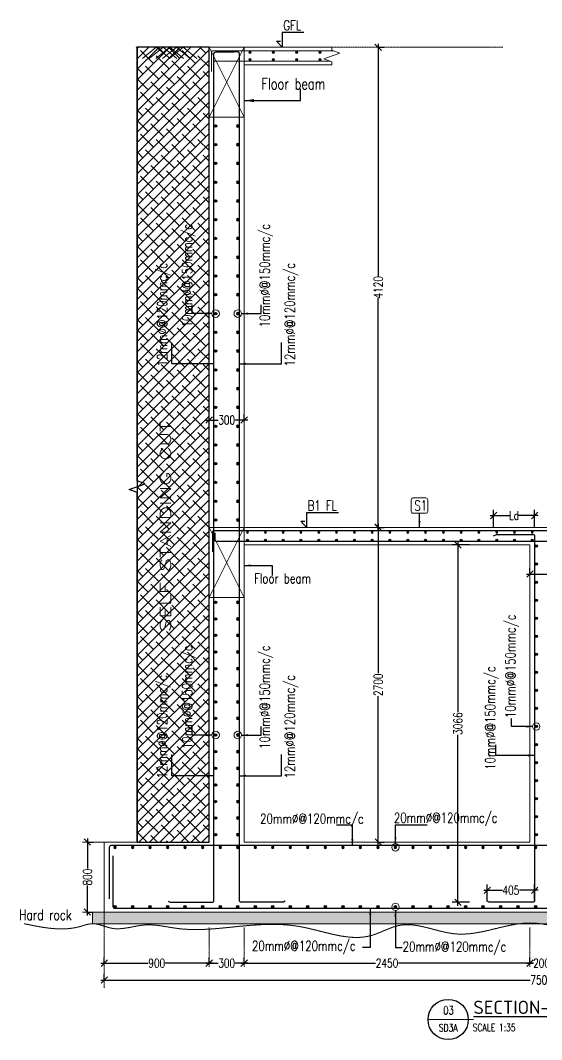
# Model space of a CAD drawing. Header units: millimetres. Extents: x -226110 to 125224, y -84 to 62581.
# Drawn here: x 51092 to 55561, y -84 to 8661 of the extents above; entities that cross this region are included whole.
import ezdxf
from ezdxf.enums import TextEntityAlignment as Align

# ---------------------------------------------------------------- set-up
doc = ezdxf.new("R2010")
doc.units = ezdxf.units.MM
doc.linetypes.add('CENTER', pattern=[2, 1.25, -0.25, 0.25, -0.25])
doc.linetypes.add('HIDDEN', pattern=[0.375, 0.25, -0.125])
for name, color, linetype in [('A-DIM-GRID', 7, 'Continuous'), ('Geo-Text 100', 7, 'Continuous'), ('GEO-TITTLE HEAD', 206, 'Continuous')]:
    doc.layers.add(name, color=color, linetype=linetype)
for name, color, linetype, lineweight in [('Geo @ Reft. Bar', 21, 'Continuous', 30), ('Geo Rein Un L-S', 180, 'Continuous', 9), ('Geo-BOTM.HOR.DIR', 6, 'Continuous', 30), ('Geo-BOTM.VERT.DIR', 21, 'Continuous', 30), ('Geo-Dim  Sec & Plan', 250, 'Continuous', 25), ('Geo-PCC-PATT', 8, 'Continuous', 9), ('Geo-Rein Bar Main', 21, 'Continuous', 30), ('Geo-Rein Un L-S', 180, 'Continuous', 20), ('Geo-Sec Sml', 7, 'Continuous', 25), ('Geo-Section Line', 84, 'Continuous', 18), ('Geo-TEXT', 7, 'Continuous', 30), ('GRID LINE', 250, 'CENTER', 9)]:
    doc.layers.add(name, color=color, linetype=linetype, lineweight=lineweight)
doc.styles.add('Geo T Arial', font='arial.ttf', dxfattribs={"width": 0.75})
doc.styles.add('Geo Txt Narr', font='simplex8.shx')
doc.styles.add('ISCOPEUR', font='isocpeur.ttf')
doc.styles.add('simplex', font='simplex.shx', dxfattribs={"width": 0.75})
doc.styles.get("Standard").update_dxf_attribs({"font": 'arial.ttf'})
doc.dimstyles.new('Geo1-30 Dim 100', dxfattribs={"dimtxt": 75, "dimasz": 55, "dimexe": 50, "dimexo": 0.2, "dimgap": 0.1, "dimtad": 0, "dimdec": 0, "dimdsep": 46, "dimtxsty": 'simplex', "dimblk": 'OBLIQUE', "dimcen": 5, "dimdle": 30, "dimclrd": 252, "dimclre": 252, "dimclrt": 34, "dimadec": 0, "dimazin": 0, "dimtfac": 1, "dimtdec": 0, "dimtmove": 0, "dimatfit": 3, "dimfxl": 100, "dimfxlon": 1, "dimlwd": -1, "dimlwe": -1, "dimarcsym": 0})

# ---------------------------------------------------------------- blocks, each defined once
blk = doc.blocks.new('*U397')
at = {"layer": 'Geo-Section Line'}
for p, q in [((-0.1, 0), (0.2, 0.6)), ((0.2, 0), (-0.1, 0.6))]:
    blk.add_line(p, q, dxfattribs=at)
blk.add_lwpolyline([(-0.1, 0), (0.2, 0), (0.2, 0.6), (-0.1, 0.6)], close=True, dxfattribs=at)
blk = doc.blocks.new('*U406')
at = {"layer": 'Geo-Section Line'}
for p, q in [((-0.1, 0), (0.2, 0.6)), ((0.2, 0), (-0.1, 0.6))]:
    blk.add_line(p, q, dxfattribs=at)
blk.add_lwpolyline([(-0.1, 0), (0.2, 0), (0.2, 0.6), (-0.1, 0.6)], close=True, dxfattribs=at)
blk = doc.blocks.new('_Oblique')
at = {"color": 0, "linetype": 'ByBlock', "lineweight": -2}
blk.add_line((-0.5, -0.5), (0.5, 0.5), dxfattribs=at)
blk = doc.blocks.new('*D747')
at = {"layer": 'Geo-Dim  Sec & Plan', "color": 252, "linetype": 'Continuous', "transparency": 16777216}
for p, q in [((51666.8, 1640.6), (51666.8, 1383.1)), ((51666.8, 980.6), (51666.8, 1238.2))]:
    blk.add_line(p, q, dxfattribs=at)
at = {"layer": 'Geo-Dim  Sec & Plan', "color": 252, "transparency": 16777216}
for p, q in [((51666.8, 1610.6), (51716.8, 1610.6)), ((51666.8, 1010.6), (51716.8, 1010.6))]:
    blk.add_line(p, q, dxfattribs=at)
at = {"layer": 'Geo-Dim  Sec & Plan', "color": 252, "transparency": 16777216, "xscale": 55, "yscale": 55, "zscale": 55}
for p, rotation in [((51666.8, 1610.6), 90), ((51666.8, 1010.6), 270)]:
    blk.add_blockref('_Oblique', p, dxfattribs=dict(at, rotation=rotation))
at = {"layer": 'Geo-Dim  Sec & Plan', "color": 34, "transparency": 16777216, "insert": (51666.8, 1310.6), "char_height": 75, "attachment_point": 5, "rotation": 90, "style": 'simplex'}
blk.add_mtext('800', dxfattribs=at)
blk = doc.blocks.new('*D749')
at = {"layer": 'Geo-Dim  Sec & Plan', "color": 252, "transparency": 16777216}
for p, q in [((51810.5, 571.7), (51810.5, 621.7)), ((52710.5, 571.7), (52710.5, 621.7))]:
    blk.add_line(p, q, dxfattribs=at)
at = {"layer": 'Geo-Dim  Sec & Plan', "color": 252, "linetype": 'Continuous', "transparency": 16777216}
for p, q in [((51780.5, 571.7), (52188.1, 571.7)), ((52740.5, 571.7), (52333, 571.7))]:
    blk.add_line(p, q, dxfattribs=at)
at = {"layer": 'Geo-Dim  Sec & Plan', "color": 252, "transparency": 16777216, "xscale": 55, "yscale": 55, "zscale": 55, "rotation": 180}
blk.add_blockref('_Oblique', (51810.5, 571.7), dxfattribs=at)
at = {"layer": 'Geo-Dim  Sec & Plan', "color": 252, "transparency": 16777216, "xscale": 55, "yscale": 55, "zscale": 55}
blk.add_blockref('_Oblique', (52710.5, 571.7), dxfattribs=at)
at = {"layer": 'Geo-Dim  Sec & Plan', "color": 34, "transparency": 16777216, "insert": (52260.5, 571.7), "char_height": 75, "attachment_point": 5, "style": 'simplex'}
blk.add_mtext('900', dxfattribs=at)
blk = doc.blocks.new('*D750')
at = {"layer": 'Geo-Dim  Sec & Plan', "color": 252, "linetype": 'Continuous', "transparency": 16777216}
for p, q in [((54159.8, 4340.6), (54159.8, 3059.8)), ((54159.8, 1580.6), (54159.8, 2861.4))]:
    blk.add_line(p, q, dxfattribs=at)
at = {"layer": 'Geo-Dim  Sec & Plan', "color": 252, "transparency": 16777216}
for p, q in [((54159.8, 4310.6), (54209.8, 4310.6)), ((54159.8, 1610.6), (54209.8, 1610.6))]:
    blk.add_line(p, q, dxfattribs=at)
at = {"layer": 'Geo-Dim  Sec & Plan', "color": 252, "transparency": 16777216, "xscale": 55, "yscale": 55, "zscale": 55}
for p, rotation in [((54159.8, 4310.6), 90), ((54159.8, 1610.6), 270)]:
    blk.add_blockref('_Oblique', p, dxfattribs=dict(at, rotation=rotation))
at = {"layer": 'Geo-Dim  Sec & Plan', "color": 34, "transparency": 16777216, "insert": (54159.8, 2960.6), "char_height": 75, "attachment_point": 5, "rotation": 90, "style": 'simplex'}
blk.add_mtext('2700', dxfattribs=at)
blk = doc.blocks.new('*D751')
at = {"layer": 'Geo-Dim  Sec & Plan', "color": 252, "linetype": 'Continuous', "transparency": 16777216}
for p, q in [((54159.6, 8460.6), (54159.6, 6464.5)), ((54159.6, 4280.6), (54159.6, 6276.8))]:
    blk.add_line(p, q, dxfattribs=at)
at = {"layer": 'Geo-Dim  Sec & Plan', "color": 252, "transparency": 16777216}
for p, q in [((54159.6, 8430.6), (54209.6, 8430.6)), ((54159.6, 4310.6), (54209.6, 4310.6))]:
    blk.add_line(p, q, dxfattribs=at)
at = {"layer": 'Geo-Dim  Sec & Plan', "color": 252, "transparency": 16777216, "xscale": 55, "yscale": 55, "zscale": 55}
for p, rotation in [((54159.6, 8430.6), 90), ((54159.6, 4310.6), 270)]:
    blk.add_blockref('_Oblique', p, dxfattribs=dict(at, rotation=rotation))
at = {"layer": 'Geo-Dim  Sec & Plan', "color": 34, "transparency": 16777216, "insert": (54159.6, 6370.6), "char_height": 75, "attachment_point": 5, "rotation": 90, "style": 'simplex'}
blk.add_mtext('4120', dxfattribs=at)
blk = doc.blocks.new('*D752')
at = {"layer": 'Geo-Dim  Sec & Plan', "color": 252, "transparency": 16777216}
for p, q in [((52710.5, 571.7), (52710.5, 621.7)), ((53010.5, 571.7), (53010.5, 621.7))]:
    blk.add_line(p, q, dxfattribs=at)
at = {"layer": 'Geo-Dim  Sec & Plan', "color": 252, "linetype": 'Continuous', "transparency": 16777216}
for p, q in [((52680.5, 571.7), (52788.1, 571.7)), ((53040.5, 571.7), (52933, 571.7))]:
    blk.add_line(p, q, dxfattribs=at)
at = {"layer": 'Geo-Dim  Sec & Plan', "color": 252, "transparency": 16777216, "xscale": 55, "yscale": 55, "zscale": 55, "rotation": 180}
blk.add_blockref('_Oblique', (52710.5, 571.7), dxfattribs=at)
at = {"layer": 'Geo-Dim  Sec & Plan', "color": 252, "transparency": 16777216, "xscale": 55, "yscale": 55, "zscale": 55}
blk.add_blockref('_Oblique', (53010.5, 571.7), dxfattribs=at)
at = {"layer": 'Geo-Dim  Sec & Plan', "color": 34, "transparency": 16777216, "insert": (52860.5, 571.7), "char_height": 75, "attachment_point": 5, "style": 'simplex'}
blk.add_mtext('300', dxfattribs=at)
blk = doc.blocks.new('*D753')
at = {"layer": 'Geo-Dim  Sec & Plan', "color": 252, "transparency": 16777216}
for p, q in [((51810.5, 427.2), (51810.5, 477.2)), ((59310.5, 427.2), (59310.5, 477.2))]:
    blk.add_line(p, q, dxfattribs=at)
at = {"layer": 'Geo-Dim  Sec & Plan', "color": 252, "linetype": 'Continuous', "transparency": 16777216}
for p, q in [((51780.5, 427.2), (55461.3, 427.2)), ((59340.5, 427.2), (55659.7, 427.2))]:
    blk.add_line(p, q, dxfattribs=at)
at = {"layer": 'Geo-Dim  Sec & Plan', "color": 252, "transparency": 16777216, "xscale": 55, "yscale": 55, "zscale": 55, "rotation": 180}
blk.add_blockref('_Oblique', (51810.5, 427.2), dxfattribs=at)
at = {"layer": 'Geo-Dim  Sec & Plan', "color": 252, "transparency": 16777216, "xscale": 55, "yscale": 55, "zscale": 55}
blk.add_blockref('_Oblique', (59310.5, 427.2), dxfattribs=at)
at = {"layer": 'Geo-Dim  Sec & Plan', "color": 34, "transparency": 16777216, "insert": (55560.5, 427.2), "char_height": 75, "attachment_point": 5, "style": 'simplex'}
blk.add_mtext('7500', dxfattribs=at)
blk = doc.blocks.new('GEO TITLE HEAD NAME')
at = {"layer": 'GEO-TITTLE HEAD'}
blk.add_line((-11.2, -0.15), (-0.11, -0.09), dxfattribs=at)
blk.add_circle((-6.27, -0.15), 4.93, dxfattribs=at)
at = {"layer": 'Geo-Sec Sml', "lineweight": 18, "ltscale": 0.1, "style": 'Geo T Arial'}
blk.add_attdef('WALL_SECTION', text='', height=3, dxfattribs=at).set_placement((-6.38, 3.46), align=Align.MIDDLE)
at = {"layer": 'Geo-Sec Sml', "color": 84, "style": 'Geo Txt Narr'}
blk.add_attdef('DRAWING-REF', text='', height=2.5, dxfattribs=at).set_placement((-6.38, -2.37), align=Align.MIDDLE)
at = {"layer": 'Geo-TEXT', "style": 'Geo T Arial'}
blk.add_attdef('%%ULAYOUT', (-0.1, 1.21), '', height=4, dxfattribs=at)
at = {"layer": 'Geo-TEXT'}
blk.add_attdef('SCALE', (-0.24, -3.03), '', height=2, dxfattribs=at)
blk = doc.blocks.new('*U411')
at = {"layer": 'Geo Rein Un L-S', "ltscale": 0.1, "true_color": 0x12026e}
h = blk.add_hatch(color=186, dxfattribs=at)
h.dxf.hatch_style = 1
edge = h.paths.add_edge_path()
edge.add_arc((0, 0), 0.5, 0, 360)
h = blk.add_hatch(color=186, dxfattribs=at)
h.dxf.hatch_style = 1
edge = h.paths.add_edge_path()
edge.add_arc((10, 0), 0.5, 0, 360)
h = blk.add_hatch(color=186, dxfattribs=at)
h.dxf.hatch_style = 1
edge = h.paths.add_edge_path()
edge.add_arc((20, 0), 0.5, 0, 360)
h = blk.add_hatch(color=186, dxfattribs=at)
h.dxf.hatch_style = 1
edge = h.paths.add_edge_path()
edge.add_arc((30, 0), 0.5, 0, 360)
at = {"layer": 'Geo Rein Un L-S', "ltscale": 0.1}
for centre in [(0, 0), (10, 0), (20, 0), (30, 0)]:
    blk.add_circle(centre, 0.5, dxfattribs=at)
blk = doc.blocks.new('*U400')
at = {"layer": 'Geo-BOTM.VERT.DIR', "lineweight": 25}
h = blk.add_hatch(color=256, dxfattribs=at)
h.dxf.hatch_style = 1
h.paths.add_polyline_path([(0, -0.08, 1), (0, 0.08, 1)])
blk.add_circle((0, 0), 0.08, dxfattribs=at)
blk = doc.blocks.new('*U754')
at = {"layer": 'Geo-Rein Bar Main', "xscale": 125.0000000000032, "yscale": 125.0000000000032, "zscale": 125.0000000000032, "rotation": 90}
blk.add_blockref('*U400', (0, 0), dxfattribs=at)
blk = doc.blocks.new('*U755')
at = {"color": 0, "linetype": 'ByBlock', "lineweight": -2, "transparency": 16777216, "rotation": 90}
for p in [(8759.8, 77084.4), (8759.8, 76941.9), (8759.8, 76799.4), (8759.8, 76656.9), (8759.8, 76514.5), (8759.8, 76372), (8759.8, 76229.5), (8759.8, 76087), (8759.8, 75944.6), (8759.8, 75802.1), (8759.8, 75659.6), (8759.8, 75517.2), (8759.8, 75374.7), (8759.8, 75232.2), (8759.8, 75089.7)]:
    blk.add_blockref('*U754', p, dxfattribs=at)
blk = doc.blocks.new('*U756')
at = {"layer": 'Geo-Rein Bar Main', "xscale": 125.0000000000032, "yscale": 125.0000000000032, "zscale": 125.0000000000032, "rotation": 90}
blk.add_blockref('*U400', (0, 0), dxfattribs=at)
blk = doc.blocks.new('*U757')
at = {"color": 0, "linetype": 'ByBlock', "lineweight": -2, "transparency": 16777216, "rotation": 90}
for p in [(8759.8, 77084.4), (8759.8, 76941.9), (8759.8, 76799.4), (8759.8, 76656.9), (8759.8, 76514.5), (8759.8, 76372), (8759.8, 76229.5), (8759.8, 76087), (8759.8, 75944.6), (8759.8, 75802.1), (8759.8, 75659.6), (8759.8, 75517.2), (8759.8, 75374.7), (8759.8, 75232.2), (8759.8, 75089.7)]:
    blk.add_blockref('*U756', p, dxfattribs=at)
blk = doc.blocks.new('*U758')
at = {"layer": 'Geo-Rein Bar Main', "xscale": 125.0000000000032, "yscale": 125.0000000000032, "zscale": 125.0000000000032, "rotation": 90}
blk.add_blockref('*U400', (0, 0), dxfattribs=at)
blk = doc.blocks.new('*U759')
at = {"color": 0, "linetype": 'ByBlock', "lineweight": -2, "transparency": 16777216, "rotation": 90}
for p in [(8769.8, 81171.5), (8769.8, 81010.4), (8769.8, 80849.4), (8769.8, 80688.4), (8769.8, 80527.3), (8769.8, 80366.3), (8769.8, 80205.3), (8769.8, 80044.2), (8769.8, 79883.2), (8769.8, 79722.2), (8769.8, 79561.1), (8769.8, 79400.1), (8769.8, 79239.1), (8769.8, 79078), (8769.8, 78917), (8769.8, 78756), (8769.8, 78594.9), (8769.8, 78433.9), (8769.8, 78272.9), (8769.8, 78111.8), (8769.8, 77950.8), (8769.8, 77789.7)]:
    blk.add_blockref('*U758', p, dxfattribs=at)
blk = doc.blocks.new('*U760')
at = {"layer": 'Geo-Rein Bar Main', "xscale": 125.0000000000032, "yscale": 125.0000000000032, "zscale": 125.0000000000032, "rotation": 90}
blk.add_blockref('*U400', (0, 0), dxfattribs=at)
blk = doc.blocks.new('*U761')
at = {"color": 0, "linetype": 'ByBlock', "lineweight": -2, "transparency": 16777216, "rotation": 90}
for p in [(8769.8, 81171.5), (8769.8, 81010.4), (8769.8, 80849.4), (8769.8, 80688.4), (8769.8, 80527.3), (8769.8, 80366.3), (8769.8, 80205.3), (8769.8, 80044.2), (8769.8, 79883.2), (8769.8, 79722.2), (8769.8, 79561.1), (8769.8, 79400.1), (8769.8, 79239.1), (8769.8, 79078), (8769.8, 78917), (8769.8, 78756), (8769.8, 78594.9), (8769.8, 78433.9), (8769.8, 78272.9), (8769.8, 78111.8), (8769.8, 77950.8), (8769.8, 77789.7)]:
    blk.add_blockref('*U760', p, dxfattribs=at)
blk = doc.blocks.new('*U762')
at = {"layer": 'Geo-Rein Bar Main', "xscale": 125.0000000000032, "yscale": 125.0000000000032, "zscale": 125.0000000000032, "rotation": 90}
blk.add_blockref('*U400', (0, 0), dxfattribs=at)
blk = doc.blocks.new('*U763')
at = {"color": 0, "linetype": 'ByBlock', "lineweight": -2, "transparency": 16777216, "rotation": 90}
for p in [(11519.3, 77566.1), (11519.3, 77411.3), (11519.3, 77256.5), (11519.3, 77101.8), (11519.3, 76947), (11519.3, 76792.2), (11519.3, 76637.5), (11519.3, 76482.7), (11519.3, 76327.9), (11519.3, 76173.1), (11519.3, 76018.4), (11519.3, 75863.6), (11519.3, 75708.8), (11519.3, 75554.1), (11519.3, 75399.3), (11519.3, 75244.5), (11519.3, 75089.7)]:
    blk.add_blockref('*U762', p, dxfattribs=at)
blk = doc.blocks.new('*U401')
at = {"layer": 'Geo-BOTM.VERT.DIR', "lineweight": 25}
h = blk.add_hatch(color=256, dxfattribs=at)
h.dxf.hatch_style = 1
h.paths.add_polyline_path([(0.08, 0, 1), (-0.08, 0, 1)])
blk.add_circle((0, 0), 0.08, dxfattribs=at)
blk = doc.blocks.new('*U770')
at = {"layer": 'Geo-Rein Bar Main', "xscale": -100.1968890580194, "yscale": 100.1968890580194, "zscale": 100.1968890580194, "rotation": 180}
blk.add_blockref('*U401', (0, 0), dxfattribs=at)
blk = doc.blocks.new('*U771')
at = {"color": 0, "linetype": 'ByBlock', "lineweight": -2, "transparency": 16777216}
for p in [(9044.1, 77685.6), (9196.7, 77685.6), (9349.3, 77685.6), (9501.9, 77685.6), (9654.5, 77685.6), (9807.1, 77685.6), (9959.7, 77685.6), (10112.3, 77685.6), (10264.9, 77685.6), (10417.5, 77685.6), (10570.1, 77685.6), (10722.7, 77685.6), (10875.3, 77685.6), (11027.8, 77685.6), (11180.4, 77685.6), (11333, 77685.6), (11485.6, 77685.6), (11638.2, 77685.6), (11790.8, 77685.6), (11943.4, 77685.6), (12096, 77685.6), (12248.6, 77685.6), (12401.2, 77685.6), (12553.8, 77685.6), (12706.4, 77685.6), (12859, 77685.6), (13011.6, 77685.6), (13164.2, 77685.6), (13316.8, 77685.6), (13469.4, 77685.6), (13622, 77685.6), (13774.6, 77685.6), (13927.2, 77685.6), (14079.8, 77685.6), (14232.3, 77685.6), (14384.9, 77685.6), (14537.5, 77685.6), (14690.1, 77685.6)]:
    blk.add_blockref('*U770', p, dxfattribs=at)
blk = doc.blocks.new('*U772')
at = {"layer": 'Geo-Rein Bar Main', "xscale": -100.1968890580194, "yscale": 100.1968890580194, "zscale": 100.1968890580194, "rotation": 180}
blk.add_blockref('*U401', (0, 0), dxfattribs=at)
blk = doc.blocks.new('*U773')
at = {"color": 0, "linetype": 'ByBlock', "lineweight": -2, "transparency": 16777216}
for p in [(9044.1, 77685.6), (9196.7, 77685.6), (9349.3, 77685.6), (9501.9, 77685.6), (9654.5, 77685.6), (9807.1, 77685.6), (9959.7, 77685.6), (10112.3, 77685.6), (10264.9, 77685.6), (10417.5, 77685.6), (10570.1, 77685.6), (10722.7, 77685.6), (10875.3, 77685.6), (11027.8, 77685.6), (11180.4, 77685.6), (11333, 77685.6), (11485.6, 77685.6), (11638.2, 77685.6), (11790.8, 77685.6), (11943.4, 77685.6), (12096, 77685.6), (12248.6, 77685.6), (12401.2, 77685.6), (12553.8, 77685.6), (12706.4, 77685.6), (12859, 77685.6), (13011.6, 77685.6), (13164.2, 77685.6), (13316.8, 77685.6), (13469.4, 77685.6), (13622, 77685.6), (13774.6, 77685.6), (13927.2, 77685.6), (14079.8, 77685.6), (14232.3, 77685.6), (14384.9, 77685.6), (14537.5, 77685.6), (14690.1, 77685.6)]:
    blk.add_blockref('*U772', p, dxfattribs=at)
blk = doc.blocks.new('*D775')
at = {"layer": 'Geo-Dim  Sec & Plan', "color": 252, "transparency": 16777216}
for p, q in [((55460.5, 571.7), (55460.5, 621.7)), ((55660.5, 571.7), (55660.5, 621.7))]:
    blk.add_line(p, q, dxfattribs=at)
at = {"layer": 'Geo-Dim  Sec & Plan', "color": 252, "linetype": 'Continuous', "transparency": 16777216}
for p, q in [((55430.5, 571.7), (55488.1, 571.7)), ((55690.5, 571.7), (55633, 571.7))]:
    blk.add_line(p, q, dxfattribs=at)
at = {"layer": 'Geo-Dim  Sec & Plan', "color": 252, "transparency": 16777216, "xscale": 55, "yscale": 55, "zscale": 55, "rotation": 180}
blk.add_blockref('_Oblique', (55460.5, 571.7), dxfattribs=at)
at = {"layer": 'Geo-Dim  Sec & Plan', "color": 252, "transparency": 16777216, "xscale": 55, "yscale": 55, "zscale": 55}
blk.add_blockref('_Oblique', (55660.5, 571.7), dxfattribs=at)
at = {"layer": 'Geo-Dim  Sec & Plan', "color": 34, "transparency": 16777216, "insert": (55560.5, 571.7), "char_height": 75, "attachment_point": 5, "style": 'simplex'}
blk.add_mtext('200', dxfattribs=at)
blk = doc.blocks.new('*D777')
at = {"layer": 'Geo-Dim  Sec & Plan', "color": 252, "transparency": 16777216}
for p, q in [((53010.5, 571.7), (53010.5, 621.7)), ((55460.5, 571.7), (55460.5, 621.7))]:
    blk.add_line(p, q, dxfattribs=at)
at = {"layer": 'Geo-Dim  Sec & Plan', "color": 252, "linetype": 'Continuous', "transparency": 16777216}
for p, q in [((52980.5, 571.7), (54136.3, 571.7)), ((55490.5, 571.7), (54334.7, 571.7))]:
    blk.add_line(p, q, dxfattribs=at)
at = {"layer": 'Geo-Dim  Sec & Plan', "color": 252, "transparency": 16777216, "xscale": 55, "yscale": 55, "zscale": 55, "rotation": 180}
blk.add_blockref('_Oblique', (53010.5, 571.7), dxfattribs=at)
at = {"layer": 'Geo-Dim  Sec & Plan', "color": 252, "transparency": 16777216, "xscale": 55, "yscale": 55, "zscale": 55}
blk.add_blockref('_Oblique', (55460.5, 571.7), dxfattribs=at)
at = {"layer": 'Geo-Dim  Sec & Plan', "color": 34, "transparency": 16777216, "insert": (54235.5, 571.7), "char_height": 75, "attachment_point": 5, "style": 'simplex'}
blk.add_mtext('2450', dxfattribs=at)
blk = doc.blocks.new('*U792')
at = {"layer": 'Geo-Rein Bar Main', "xscale": 125.0000000000505, "yscale": 125.0000000000505, "zscale": 125.0000000000505}
blk.add_blockref('*U401', (0, 0), dxfattribs=at)
blk = doc.blocks.new('*U793')
at = {"color": 0, "linetype": 'ByBlock', "lineweight": -2, "transparency": 16777216}
for p in [(7907.8, 74471.4), (8058.1, 74471.4), (8208.3, 74471.4), (8358.6, 74471.4), (8508.8, 74471.4), (8659.1, 74471.4), (8809.3, 74471.4), (8959.6, 74471.4), (9109.8, 74471.4), (9260.1, 74471.4), (9410.3, 74471.4), (9560.6, 74471.4), (9710.8, 74471.4), (9861.1, 74471.4), (10011.3, 74471.4), (10161.6, 74471.4), (10311.8, 74471.4), (10462.1, 74471.4), (10612.3, 74471.4), (10762.6, 74471.4), (10912.8, 74471.4), (11063.1, 74471.4), (11213.3, 74471.4), (11363.6, 74471.4), (11513.8, 74471.4), (11664.1, 74471.4), (11814.3, 74471.4), (11964.6, 74471.4), (12114.8, 74471.4), (12265.1, 74471.4), (12415.3, 74471.4), (12565.6, 74471.4), (12715.8, 74471.4), (12866.1, 74471.4), (13016.3, 74471.4), (13166.6, 74471.4), (13316.8, 74471.4), (13467.1, 74471.4), (13617.3, 74471.4), (13767.6, 74471.4), (13917.8, 74471.4), (14068.1, 74471.4), (14218.3, 74471.4), (14368.6, 74471.4), (14518.8, 74471.4), (14669.1, 74471.4), (14819.3, 74471.4), (14969.6, 74471.4), (15119.9, 74471.4), (15270.1, 74471.4)]:
    blk.add_blockref('*U792', p, dxfattribs=at)
blk = doc.blocks.new('*U794')
at = {"layer": 'Geo-Rein Bar Main', "xscale": 125.0000000000505, "yscale": 125.0000000000505, "zscale": 125.0000000000505}
blk.add_blockref('*U401', (0, 0), dxfattribs=at)
blk = doc.blocks.new('*U795')
at = {"color": 0, "linetype": 'ByBlock', "lineweight": -2, "transparency": 16777216}
for p in [(7907.8, 74471.4), (8058.1, 74471.4), (8208.3, 74471.4), (8358.6, 74471.4), (8508.8, 74471.4), (8659.1, 74471.4), (8809.3, 74471.4), (8959.6, 74471.4), (9109.8, 74471.4), (9260.1, 74471.4), (9410.3, 74471.4), (9560.6, 74471.4), (9710.8, 74471.4), (9861.1, 74471.4), (10011.3, 74471.4), (10161.6, 74471.4), (10311.8, 74471.4), (10462.1, 74471.4), (10612.3, 74471.4), (10762.6, 74471.4), (10912.8, 74471.4), (11063.1, 74471.4), (11213.3, 74471.4), (11363.6, 74471.4), (11513.8, 74471.4), (11664.1, 74471.4), (11814.3, 74471.4), (11964.6, 74471.4), (12114.8, 74471.4), (12265.1, 74471.4), (12415.3, 74471.4), (12565.6, 74471.4), (12715.8, 74471.4), (12866.1, 74471.4), (13016.3, 74471.4), (13166.6, 74471.4), (13316.8, 74471.4), (13467.1, 74471.4), (13617.3, 74471.4), (13767.6, 74471.4), (13917.8, 74471.4), (14068.1, 74471.4), (14218.3, 74471.4), (14368.6, 74471.4), (14518.8, 74471.4), (14669.1, 74471.4), (14819.3, 74471.4), (14969.6, 74471.4), (15119.9, 74471.4), (15270.1, 74471.4)]:
    blk.add_blockref('*U794', p, dxfattribs=at)
blk = doc.blocks.new('*D900')
at = {"layer": 'Geo-Dim  Sec & Plan', "color": 252, "transparency": 16777216}
for p, q in [((55148.7, 4312.7), (55148.7, 4462.7)), ((55500, 4312.7), (55500, 4462.7))]:
    blk.add_line(p, q, dxfattribs=at)
at = {"layer": 'Geo-Dim  Sec & Plan', "color": 252, "linetype": 'Continuous', "transparency": 16777216}
for p, q in [((55118.7, 4412.7), (55285.4, 4412.7)), ((55530, 4412.7), (55363.3, 4412.7))]:
    blk.add_line(p, q, dxfattribs=at)
at = {"layer": 'Geo-Dim  Sec & Plan', "color": 252, "transparency": 16777216, "xscale": 55, "yscale": 55, "zscale": 55, "rotation": 180}
blk.add_blockref('_Oblique', (55148.7, 4412.7), dxfattribs=at)
at = {"layer": 'Geo-Dim  Sec & Plan', "color": 252, "transparency": 16777216, "xscale": 55, "yscale": 55, "zscale": 55}
blk.add_blockref('_Oblique', (55500, 4412.7), dxfattribs=at)
at = {"layer": 'Geo-Dim  Sec & Plan', "color": 34, "transparency": 16777216, "insert": (55324.4, 4412.7), "char_height": 75, "attachment_point": 5, "style": 'simplex'}
blk.add_mtext('Ld', dxfattribs=at)
blk = doc.blocks.new('*D903')
at = {"layer": 'Geo-Dim  Sec & Plan', "color": 252, "transparency": 16777216}
for p, q in [((55460.5, 3910.1), (55460.5, 3960.1)), ((55660.5, 3910.1), (55660.5, 3960.1))]:
    blk.add_line(p, q, dxfattribs=at)
at = {"layer": 'Geo-Dim  Sec & Plan', "color": 252, "linetype": 'Continuous', "transparency": 16777216}
for p, q in [((55430.5, 3910.1), (55660.5, 3910.1)), ((55660.5, 3910.1), (55715.5, 3910.1))]:
    blk.add_line(p, q, dxfattribs=at)
at = {"layer": 'Geo-Dim  Sec & Plan', "color": 252, "transparency": 16777216, "xscale": 55, "yscale": 55, "zscale": 55, "rotation": 180}
blk.add_blockref('_Oblique', (55460.5, 3910.1), dxfattribs=at)
at = {"layer": 'Geo-Dim  Sec & Plan', "color": 252, "transparency": 16777216, "xscale": 55, "yscale": 55, "zscale": 55}
blk.add_blockref('_Oblique', (55660.5, 3910.1), dxfattribs=at)
at = {"layer": 'Geo-Dim  Sec & Plan', "color": 34, "transparency": 16777216, "insert": (55788, 3910.1), "char_height": 75, "attachment_point": 5, "style": 'simplex'}
blk.add_mtext('200', dxfattribs=at)
blk = doc.blocks.new('*D937')
at = {"layer": 'Geo-Dim  Sec & Plan', "color": 252, "transparency": 16777216}
for p, q in [((52710.5, 5232.1), (52710.5, 5282.1)), ((53010.5, 5232.1), (53010.5, 5282.1))]:
    blk.add_line(p, q, dxfattribs=at)
at = {"layer": 'Geo-Dim  Sec & Plan', "color": 252, "linetype": 'Continuous', "transparency": 16777216}
for p, q in [((52680.5, 5232.1), (52788.1, 5232.1)), ((53040.5, 5232.1), (52933, 5232.1))]:
    blk.add_line(p, q, dxfattribs=at)
at = {"layer": 'Geo-Dim  Sec & Plan', "color": 252, "transparency": 16777216, "xscale": 55, "yscale": 55, "zscale": 55, "rotation": 180}
blk.add_blockref('_Oblique', (52710.5, 5232.1), dxfattribs=at)
at = {"layer": 'Geo-Dim  Sec & Plan', "color": 252, "transparency": 16777216, "xscale": 55, "yscale": 55, "zscale": 55}
blk.add_blockref('_Oblique', (53010.5, 5232.1), dxfattribs=at)
at = {"layer": 'Geo-Dim  Sec & Plan', "color": 34, "transparency": 16777216, "insert": (52860.5, 5232.1), "char_height": 75, "attachment_point": 5, "style": 'simplex'}
blk.add_mtext('300', dxfattribs=at)
blk = doc.blocks.new('*D1360')
at = {"layer": 'Geo-Dim  Sec & Plan', "color": 252, "transparency": 16777216}
for p, q in [((54943.1, 4160.6), (54793.1, 4160.6)), ((54943.1, 1094.6), (54793.1, 1094.6))]:
    blk.add_line(p, q, dxfattribs=at)
at = {"layer": 'Geo-Dim  Sec & Plan', "color": 252, "linetype": 'Continuous', "transparency": 16777216}
for p, q in [((54843.1, 4190.6), (54843.1, 2725.5)), ((54843.1, 1064.6), (54843.1, 2529.7))]:
    blk.add_line(p, q, dxfattribs=at)
at = {"layer": 'Geo-Dim  Sec & Plan', "color": 252, "transparency": 16777216, "xscale": 55, "yscale": 55, "zscale": 55}
for p, rotation in [((54843.1, 4160.6), 90), ((54843.1, 1094.6), 270)]:
    blk.add_blockref('_Oblique', p, dxfattribs=dict(at, rotation=rotation))
at = {"layer": 'Geo-Dim  Sec & Plan', "color": 34, "transparency": 16777216, "insert": (54843.1, 2627.6), "char_height": 75, "attachment_point": 5, "rotation": 90, "style": 'simplex'}
blk.add_mtext('3066', dxfattribs=at)
blk = doc.blocks.new('*D1361')
at = {"layer": 'Geo-Dim  Sec & Plan', "color": 252, "transparency": 16777216}
for p, q in [((55095, 1103.4), (55095, 1247.8)), ((55500, 1109.8), (55500, 1247.8))]:
    blk.add_line(p, q, dxfattribs=at)
at = {"layer": 'Geo-Dim  Sec & Plan', "color": 252, "linetype": 'Continuous', "transparency": 16777216}
for p, q in [((55065, 1197.8), (55225.1, 1197.8)), ((55530, 1197.8), (55369.9, 1197.8))]:
    blk.add_line(p, q, dxfattribs=at)
at = {"layer": 'Geo-Dim  Sec & Plan', "color": 252, "transparency": 16777216, "xscale": 55, "yscale": 55, "zscale": 55, "rotation": 180}
blk.add_blockref('_Oblique', (55095, 1197.8), dxfattribs=at)
at = {"layer": 'Geo-Dim  Sec & Plan', "color": 252, "transparency": 16777216, "xscale": 55, "yscale": 55, "zscale": 55}
blk.add_blockref('_Oblique', (55500, 1197.8), dxfattribs=at)
at = {"layer": 'Geo-Dim  Sec & Plan', "color": 34, "transparency": 16777216, "insert": (55297.5, 1197.8), "char_height": 75, "attachment_point": 5, "style": 'simplex'}
blk.add_mtext('405', dxfattribs=at)

msp = doc.modelspace()

# ---------------------------------------------------------------- hatches: boundary and pattern name
at = {"transparency": 33554610}
h = msp.add_hatch(dxfattribs=at)
h.set_pattern_fill('ANSI38', color=250, scale=20)
h.set_pattern_definition([(45, (13347.92, -18739.95), (-44.90128, 44.90128), []), (135, (13347.92, -18739.95), (-134.70384, 44.90128), [158.75, -95.25])])
h.paths.add_polyline_path([(52093.4, 1610.6), (52710.5, 1610.6), (52710.5, 8430.6), (52093.4, 8430.6)])
at = {"layer": 'Geo-PCC-PATT'}
h = msp.add_hatch(dxfattribs=at)
h.set_pattern_fill('AR-CONC', color=256)
h.set_pattern_definition([(50, (43995.43, -73415.77), (182.18467, -15.9391), [19.05, -209.55]), (355, (43995.43, -73415.77), (-35.2434, 191.05685), [15.24, -167.6406]), (100.45144, (44010.61, -73417.1), (146.94125, 175.11775), [16.19, -178.09024]), (46.1842, (43995.43, -73364.97), (271.07904, -42.0423), [28.575, -314.325]), (96.63556, (44018.02, -73368.47), (237.4041, 247.4261), [24.285, -267.1356]), (351.18415, (43995.43, -73364.97), (237.4041, 247.4261), [22.86, -251.4597]), (21, (44020.83, -73377.67), (151.6144, -102.2652), [19.05, -209.55]), (326, (44020.83, -73377.67), (61.80203, 184.18797), [15.24, -167.64]), (71.45144, (44033.46, -73386.19), (213.4164, 81.92277), [16.19, -178.08994]), (37.5, (43995.43, -73415.77), (3.088603, 84.55504), [0, -165.608, 0, -170.18, 0, -168.275]), (7.5, (43995.43, -73415.77), (66.81966, 100.18057), [0, -97.028, 0, -161.798, 0, -64.135]), (327.5, (43938.79, -73415.77), (135.590595, -5.728744), [0, -63.5, 0, -198.12, 0, -262.89]), (317.5, (43913.39, -73415.77), (148.12918, 25.4265), [0, -82.55, 0, -131.572, 0, -186.69])])
h.paths.add_polyline_path([(51710.5, 1010.6), (59410.5, 1010.6), (59410.5, 910.6), (51710.5, 910.6)])

# ---------------------------------------------------------------- linework, layer by layer
at = {"color": 1}
for points in [[(53521.5, 8555.7), (53336.2, 8555.7), (53336.2, 8430.6), (53287.5, 8483.6), (53322.1, 8483.6)], [(53818.7, 4435.7), (53544.9, 4435.7), (53544.9, 4310.6), (53496.1, 4363.6), (53530.8, 4363.6)]]:
    msp.add_lwpolyline(points, dxfattribs=at)
at = {"color": 250, "transparency": 33554610}
msp.add_lwpolyline([(52093.4, 1610.6), (52093.4, 4610.6), (52024.7, 4635.6), (52162.1, 4685.6), (52093.4, 4710.6), (52093.4, 8430.6)], dxfattribs=at)
msp.add_lwpolyline([(52093.4, 1610.6), (52710.5, 1610.6), (52710.5, 8430.6), (52093.4, 8430.6)], close=True, dxfattribs=at)
at = {"layer": 'Geo @ Reft. Bar', "ltscale": 750}
for points in [[(52359, 1103.2), (52374.9, 1094.6), (52735.5, 1094.6, 0.414214), (52750.5, 1109.6), (52750.5, 8370.6, -0.414214), (52770.5, 8390.6), (52922.8, 8390.6)], [(53362.1, 1103.2), (53346.2, 1094.6), (52985.5, 1094.6, -0.414214), (52970.5, 1109.6), (52970.5, 8370.6, 0.414214), (52950.5, 8390.6), (52798.2, 8390.6)], [(55148.7, 4237.7), (55173, 4251.1), (55485, 4251.1, -0.414214), (55500, 4236.1), (55500, 1109.6, -0.414214), (55485, 1094.6), (55110.9, 1094.6), (55095, 1103.2)]]:
    msp.add_lwpolyline(points, format="xyb", dxfattribs=at)
at = {"layer": 'Geo-BOTM.HOR.DIR'}
for points in [[(58785.8, 4280.6), (52748.7, 4280.6, 0.414214), (52738.7, 4270.6), (52738.7, 4101.4)], [(58785.8, 4190.6), (52770.6, 4190.6, -0.414214), (52760.6, 4200.6), (52760.6, 4263)], [(60086.9, 1563.7), (60057.9, 1580.6), (51868.4, 1580.6, 0.414214), (51853.4, 1565.6), (51853.4, 1122.9)], [(59280.5, 1518.6), (59280.5, 1055.6, -0.414214), (59265.5, 1040.6), (51903.2, 1040.6, -0.414214), (51888.2, 1055.6), (51888.2, 1492.8)]]:
    msp.add_lwpolyline(points, format="xyb", dxfattribs=at)
at = {"layer": 'Geo-Rein Un L-S'}
for points in [[(53775.6, 8400.6), (52738.9, 8400.6, 0.414214), (52728.9, 8390.6), (52728.9, 8221.4)], [(53748.2, 8310.6), (52760.8, 8310.6, -0.414214), (52750.8, 8320.6), (52750.8, 8383)]]:
    msp.add_lwpolyline(points, format="xyb", dxfattribs=at)
at = {"layer": 'Geo-Section Line'}
for p, q in [((52710.5, 1610.6), (52710.5, 8430.6)), ((53761.9, 8430.6), (52910.5, 8430.6)), ((53010.5, 4310.6), (53010.5, 8430.6)), ((53761.9, 8280.6), (53010.5, 8280.6)), ((58785.8, 4310.6), (52910.5, 4310.6)), ((53010.5, 1610.6), (53010.5, 4310.6)), ((55460.5, 4160.6), (53010.5, 4160.6)), ((55460.5, 4160.6), (55460.5, 1610.6))]:
    msp.add_line(p, q, dxfattribs=at)
at = {"layer": 'Geo-Section Line', "linetype": 'HIDDEN', "ltscale": 3}
msp.add_lwpolyline([(52710.5, 8430.6), (52081.3, 8430.6)], dxfattribs=at)
at = {"layer": 'Geo-Section Line'}
for points in [[(52139.7, 8335.2), (52257.2, 8430.6)], [(52197, 8335.2), (52314.5, 8430.6)], [(52254.3, 8335.2), (52371.8, 8430.6)], [(52374.7, 8335.2), (52257.2, 8430.6)], [(52311.6, 8335.2), (52429.1, 8430.6)], [(52432, 8335.2), (52314.5, 8430.6)], [(52368.9, 8335.2), (52486.4, 8430.6)], [(52489.3, 8335.2), (52371.8, 8430.6)], [(52546.6, 8335.2), (52429.1, 8430.6)], [(52603.9, 8335.2), (52486.4, 8430.6)], [(53761.9, 8430.6), (53761.9, 8405.6), (53830.6, 8380.6), (53693.2, 8330.6), (53761.9, 8305.6), (53761.9, 8280.6)], [(59310.5, 1010.6), (51810.5, 1010.6), (51810.5, 1610.6), (52710.5, 1610.6)], [(53010.5, 1610.6), (55460.5, 1610.6)]]:
    msp.add_lwpolyline(points, dxfattribs=at)
msp.add_lwpolyline([(54457.7, 4563.4), (54569.3, 4563.4, -0.414214), (54584.3, 4548.4), (54584.3, 4447.1, -0.414214), (54569.3, 4432.1), (54457.7, 4432.1, -0.414214), (54442.7, 4447.1), (54442.7, 4548.4, -0.414214)], format="xyb", close=True, dxfattribs=at)
msp.add_lwpolyline([(51710.5, 1010.6), (59410.5, 1010.6), (59410.5, 910.6), (51710.5, 910.6)], close=True, dxfattribs=at)
for centre, radius in [((52765.2, 6145.4), 32.4), ((52955.9, 6145.4), 32.4), ((55514.7, 2602.6), 31.4), ((52765.2, 2528.8), 32.4), ((52955.9, 2528.8), 32.4), ((54307.3, 1565.6), 31.4), ((54307.3, 1055.6), 31.4)]:
    msp.add_circle(centre, radius, dxfattribs=at)
at = {"layer": 'Geo-Section Line', "color": 5, "linetype": 'HIDDEN', "ltscale": 5}
msp.add_spline([(51123.4, 910.6), (51601.5, 885.8, 0), (51710.5, 910.6), (51875.6, 871.3, 0), (52158.2, 899.4, 0), (52442.1, 869.2, 0), (53015.8, 892.3, 0), (53492.6, 884.7, 0), (54099, 808.8, 0), (54342.7, 896, 0), (54822.4, 823.2, 0), (55464.7, 916.3, 0), (56159.8, 802.3, 0), (56612.6, 910.6), (56906.1, 895.3, 0), (57146, 910.6), (57609.2, 838.9, 0), (58473.3, 888.8), (58827, 852.9, 0), (59134.4, 714.1, 0), (59410.5, 910.6), (60259.6, 808.6, 0), (60478.9, 904.2, 0), (60621.3, 870.5), (60660.4, 890.5, 0)], degree=3, dxfattribs=at)
at = {"layer": 'GRID LINE', "ltscale": 2}
for points in [[(53761.9, 8430.6), (55228.5, 8430.6)], [(51810.5, 1610.6), (51623.1, 1610.6)], [(51810.5, 1010.6), (51623.1, 1010.6)], [(51810.5, 1010.6), (51810.5, 356.7)], [(52710.5, 878.2), (52710.5, 540.1)], [(53010.5, 878.2), (53010.5, 540.1)], [(55460.5, 878.2), (55460.5, 540.1)]]:
    msp.add_lwpolyline(points, dxfattribs=at)

# ---------------------------------------------------------------- block references
for name, p in [('*U759', (43995.4, -73415.8)), ('*U771', (43995.4, -73415.8)), ('*U763', (43995.4, -73415.8)), ('*U755', (44005.4, -73415.8)), ('*U793', (43995.4, -73415.8))]:
    msp.add_blockref(name, p)
at = {"xscale": -1}
for name, p in [('*U761', (61725.6, -73415.8)), ('*U757', (61715.6, -73415.8))]:
    msp.add_blockref(name, p, dxfattribs=at)
at = {"xscale": -1, "rotation": 180}
for name, p in [('*U773', (43995.4, 81887)), ('*U795', (43995.4, 76037))]:
    msp.add_blockref(name, p, dxfattribs=at)
at = {"layer": 'Geo-Rein Un L-S', "xscale": -20, "yscale": 20, "zscale": 20}
msp.add_blockref('*U411', (53660.2, 8386.8), dxfattribs=at)
at = {"layer": 'Geo-Rein Un L-S', "xscale": 20, "yscale": 20, "zscale": 20, "rotation": 180}
msp.add_blockref('*U411', (53660.2, 8324.4), dxfattribs=at)
at = {"layer": 'Geo-Section Line', "xscale": -1000, "yscale": 1000, "zscale": 1000}
for name, p in [('*U406', (52910.5, 7830.6)), ('*U397', (52910.5, 3710.6))]:
    msp.add_blockref(name, p, dxfattribs=at)
at = {"layer": 'GEO-TITTLE HEAD'}
ref = msp.add_blockref('GEO TITLE HEAD NAME', (54979.1, 93.6), dxfattribs=dict(at, xscale=35, yscale=35, zscale=35))
ref.add_attrib('%%ULAYOUT', '%%uSECTION-4 (STP DETAILS)', (54975.7, 136), dxfattribs={"color": 7, "ltscale": 0.5, "height": 113.75, "style": 'ISCOPEUR'})
ref.add_attrib('SCALE', 'SCALE 1:35', (54970.7, -12.3), dxfattribs={"color": 7, "ltscale": 0.5, "height": 63, "style": 'simplex', "width": 0.75})
ref.add_attrib('DRAWING-REF', 'SD3A', dxfattribs={"color": 1, "ltscale": 0.5, "height": 63, "style": 'simplex', "width": 0.75}).set_placement((54760.2, 17.2), align=Align.MIDDLE)
ref.add_attrib('WALL_SECTION', '03', (54717.1, 132.4), dxfattribs={"color": 1, "lineweight": 18, "ltscale": 0.1, "height": 70, "style": 'simplex', "width": 0.75})

# ---------------------------------------------------------------- texts
at = {"color": 7, "lineweight": 20, "ltscale": 2000, "style": 'simplex', "width": 0.75}
for s, p in [('GFL', (53346, 8575.9)), ('B1 FL', (53554.6, 4455.9)), ('S1', (54469.8, 4455.9)), ('Floor beam', (53095.5, 3830.3)), ('20mm%%C@120mmc/c', (53147.6, 1769.2)), ('20mm%%C@120mmc/c', (54294.1, 1777.3)), ('20mm%%C@120mmc/c', (53077.6, 678.2)), ('20mm%%C@120mmc/c', (54369.7, 671.2))]:
    msp.add_text(s, height=85, dxfattribs=at).set_placement(p)
for s, p in [('10mm%%C@150mmc/c', (52564.8, 6026.6)), ('10mm%%C@150mmc/c', (53229.1, 6026.6)), ('12mm%%C@120mmc/c', (52349.7, 5691.8)), ('12mm%%C@120mmc/c', (53444.2, 5691.8)), ('10mm%%C@150mmc/c', (55336.2, 2675.2)), ('10mm%%C@150mmc/c', (52564.8, 2410)), ('10mm%%C@150mmc/c', (53229.1, 2410)), ('10mm%%C@150mmc/c', (55162.4, 2230.5)), ('12mm%%C@120mmc/c', (52349.7, 2156.8)), ('12mm%%C@120mmc/c', (53444.2, 2156.8))]:
    msp.add_text(s, height=85, rotation=90, dxfattribs=at).set_placement(p)
at = {"color": 2, "transparency": 33554610, "style": 'simplex', "width": 1.5}
msp.add_text('SELF STANDING CUT', height=90, rotation=90, dxfattribs=at).set_placement((52381.3, 3412.6))
at = {"layer": 'Geo-Text 100', "style": 'simplex', "width": 0.75}
for s, height, p in [('Floor beam', 95, (53159.3, 8069.3)), ('Hard rock', 90, (51080.3, 941.8, 0))]:
    msp.add_text(s, height=height, dxfattribs=at).set_placement(p)

# ---------------------------------------------------------------- dimensions: what is measured, and where the dimension line sits
at = {"layer": 'Geo-Dim  Sec & Plan'}
for base, p1, p2, angle, picture, middle in [((54159.6, 4310.6), (54159.6, 8430.6), (54159.6, 4310.6), 270, '*D751', (54159.6, 6370.6)), ((54159.8, 4310.6), (54159.8, 1610.6), (54159.8, 4310.6), 90, '*D750', (54159.8, 2960.6)), ((54843.1, 1094.6), (55460.5, 4160.6), (55460.5, 1094.6), 90, '*D1360', (54843.1, 2627.6)), ((51810.5, 571.7), (52710.5, 571.7), (51810.5, 571.7), 180, '*D749', (52260.5, 571.7)), ((53010.5, 571.7), (55460.5, 571.7), (53010.5, 571.7), 180, '*D777', (54235.5, 571.7)), ((51810.5, 427.2), (59310.5, 427.2), (51810.5, 427.2), 180, '*D753', (55560.5, 427.2))]:
    dim = msp.add_linear_dim(base=base, p1=p1, p2=p2, angle=angle, dimstyle='Geo1-30 Dim 100', dxfattribs=at)
    dim.commit()
    dim.dimension.update_dxf_attribs({"geometry": picture, "text_midpoint": middle})
for base, p1, p2, picture, middle in [((53010.5, 5232.1), (52710.5, 5232.1), (53010.5, 5232.1), '*D937', (52860.5, 5232.1)), ((55500, 1197.8), (55095, 1103.2), (55500, 1109.6), '*D1361', (55297.5, 1197.8)), ((53010.5, 571.7), (52710.5, 571.7), (53010.5, 571.7), '*D752', (52860.5, 571.7)), ((55660.5, 571.7), (55460.5, 571.7), (55660.5, 571.7), '*D775', (55560.5, 571.7))]:
    dim = msp.add_linear_dim(base=base, p1=p1, p2=p2, dimstyle='Geo1-30 Dim 100', dxfattribs=at)
    dim.commit()
    dim.dimension.update_dxf_attribs({"geometry": picture, "text_midpoint": middle})
dim = msp.add_linear_dim(base=(55500, 4412.7), p1=(55148.7, 4237.7), p2=(55500, 4236.1), text='Ld', dimstyle='Geo1-30 Dim 100', dxfattribs=at)
dim.commit()
dim.dimension.update_dxf_attribs({"geometry": '*D900', "text_midpoint": (55324.4, 4412.7)})
dim = msp.add_linear_dim(base=(55660.5, 3910.1), p1=(55460.5, 3910.1), p2=(55660.5, 3910.1), dimstyle='Geo1-30 Dim 100', dxfattribs=at)
dim.commit()
dim.dimension.update_dxf_attribs({"geometry": '*D903', "text_midpoint": (55788, 3910.1), "dimtype": 160})
dim = msp.add_linear_dim(base=(51666.8, 1010.6), p1=(51666.8, 1610.6), p2=(51666.8, 1010.6), angle=90, text='800', dimstyle='Geo1-30 Dim 100', dxfattribs=at)
dim.commit()
dim.dimension.update_dxf_attribs({"geometry": '*D747', "text_midpoint": (51666.8, 1310.6)})

# ---------------------------------------------------------------- leaders
msp.add_leader([(53013.7, 7972.4), (53494.8, 7972.4), (53494.8, 8074.5)], dimstyle='Geo1-30 Dim 100', override={"dimasz": 80})
for points in [[(52732.7, 6144.8), (52564.2, 6144.8), (52564.2, 6220.3)], [(52988.4, 6144.8), (53156.9, 6144.8), (53156.9, 6220.3)], [(52750.5, 5714.6), (52390.6, 5714.6), (52390.6, 5896.4)], [(52970.5, 5714.6), (53330.4, 5714.6), (53330.4, 5896.4)], [(53010.5, 3983.7), (53250.6, 3983.7), (53250.6, 3898.3)], [(55482.7, 2601.9), (55303.2, 2601.9), (55303.2, 2672)], [(52732.7, 2528.2), (52564.2, 2528.2), (52564.2, 2603.8)], [(52988.4, 2528.2), (53156.9, 2528.2), (53156.9, 2603.8)], [(52750.5, 2179.6), (52390.6, 2179.6), (52390.6, 2361.4)], [(52970.5, 2179.6), (53330.4, 2179.6), (53330.4, 2361.4)], [(55500, 2353.7), (55168.1, 2353.7), (55168.1, 2444.6)], [(53938.7, 1580.8), (53938.7, 1754.7), (53802.5, 1754.7)], [(54307.6, 1596.8), (54307.6, 1759.7), (54578.8, 1759.7)], [(54091.4, 1040.6), (54091.4, 707.6), (54023.9, 707.6)], [(54307.2, 1024.5), (54307.2, 707.6), (54365.9, 707.6)]]:
    msp.add_leader(points, dimstyle='Geo1-30 Dim 100')
at = {"layer": 'A-DIM-GRID'}
msp.add_leader([(54513.5, 4310.6), (54513.5, 4432.1)], dimstyle='Geo1-30 Dim 100', dxfattribs=at)

doc.saveas('drawing.dxf')
